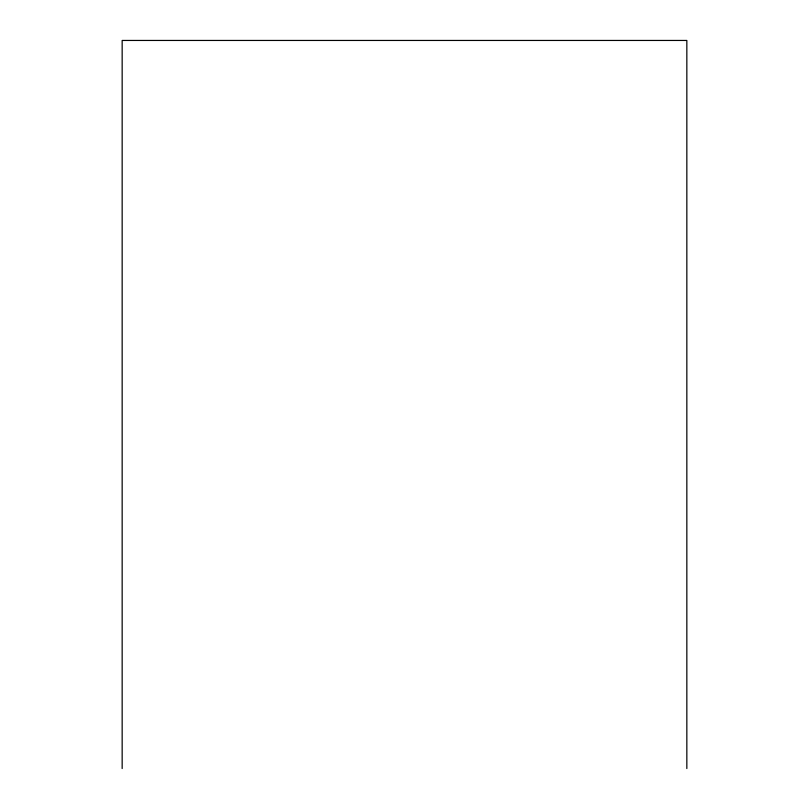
<?xml version="1.0" encoding="UTF-8"?>
<svg xmlns="http://www.w3.org/2000/svg" width="809" height="809" viewBox="0 0 809 809"><rect width="100%" height="100%" fill="white"/><g stroke="black" fill="none" stroke-linecap="round" stroke-linejoin="round"><path stroke-width="1.21" d="M686.841 768.55L686.841 40.45L122.159 40.45L122.159 768.55"/></g></svg>
